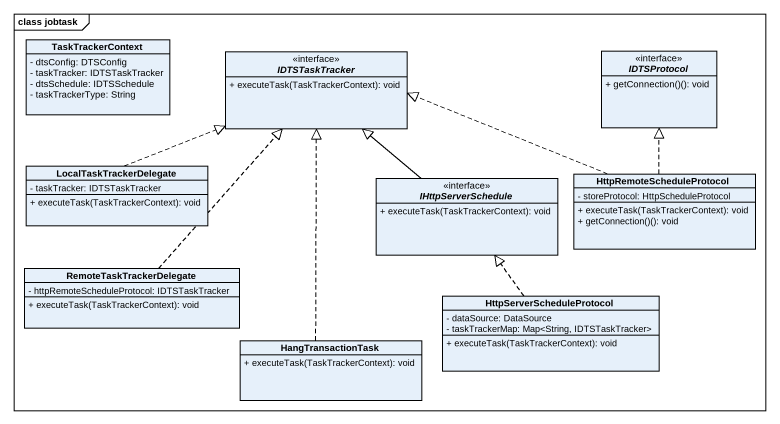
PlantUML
@startuml
mainframe class jobtask
hide circle
hide empty members
skinparam classAttributeIconSize 0
class TaskTrackerContext {
  - dtsConfig: DTSConfig
  - taskTracker: IDTSTaskTracker
  - dtsSchedule: IDTSSchedule
  - taskTrackerType: String
}
interface IDTSTaskTracker <<interface>> {
  + executeTask(TaskTrackerContext): void
}
interface IDTSProtocol <<interface>> {
  + getConnection()(): void
}
class LocalTaskTrackerDelegate {
  - taskTracker: IDTSTaskTracker
  + executeTask(TaskTrackerContext): void
}
interface IHttpServerSchedule <<interface>> {
  + executeTask(TaskTrackerContext): void
}
class HttpRemoteScheduleProtocol {
  - storeProtocol: HttpScheduleProtocol
  + executeTask(TaskTrackerContext): void
  + getConnection()(): void
}
class RemoteTaskTrackerDelegate {
  - httpRemoteScheduleProtocol: IDTSTaskTracker
  + executeTask(TaskTrackerContext): void
}
class HttpServerScheduleProtocol {
  - dataSource: DataSource
  - taskTrackerMap: Map<String, IDTSTaskTracker>
  + executeTask(TaskTrackerContext): void
}
class HangTransactionTask {
  + executeTask(TaskTrackerContext): void
}
LocalTaskTrackerDelegate .right.|> IDTSTaskTracker
IHttpServerSchedule -up-|> IDTSTaskTracker
HttpRemoteScheduleProtocol .left.|> IDTSTaskTracker
HttpRemoteScheduleProtocol .up.|> IDTSProtocol
RemoteTaskTrackerDelegate .up.|> IDTSTaskTracker
HttpServerScheduleProtocol .up.|> IHttpServerSchedule
HangTransactionTask .up.|> IDTSTaskTracker
@enduml
